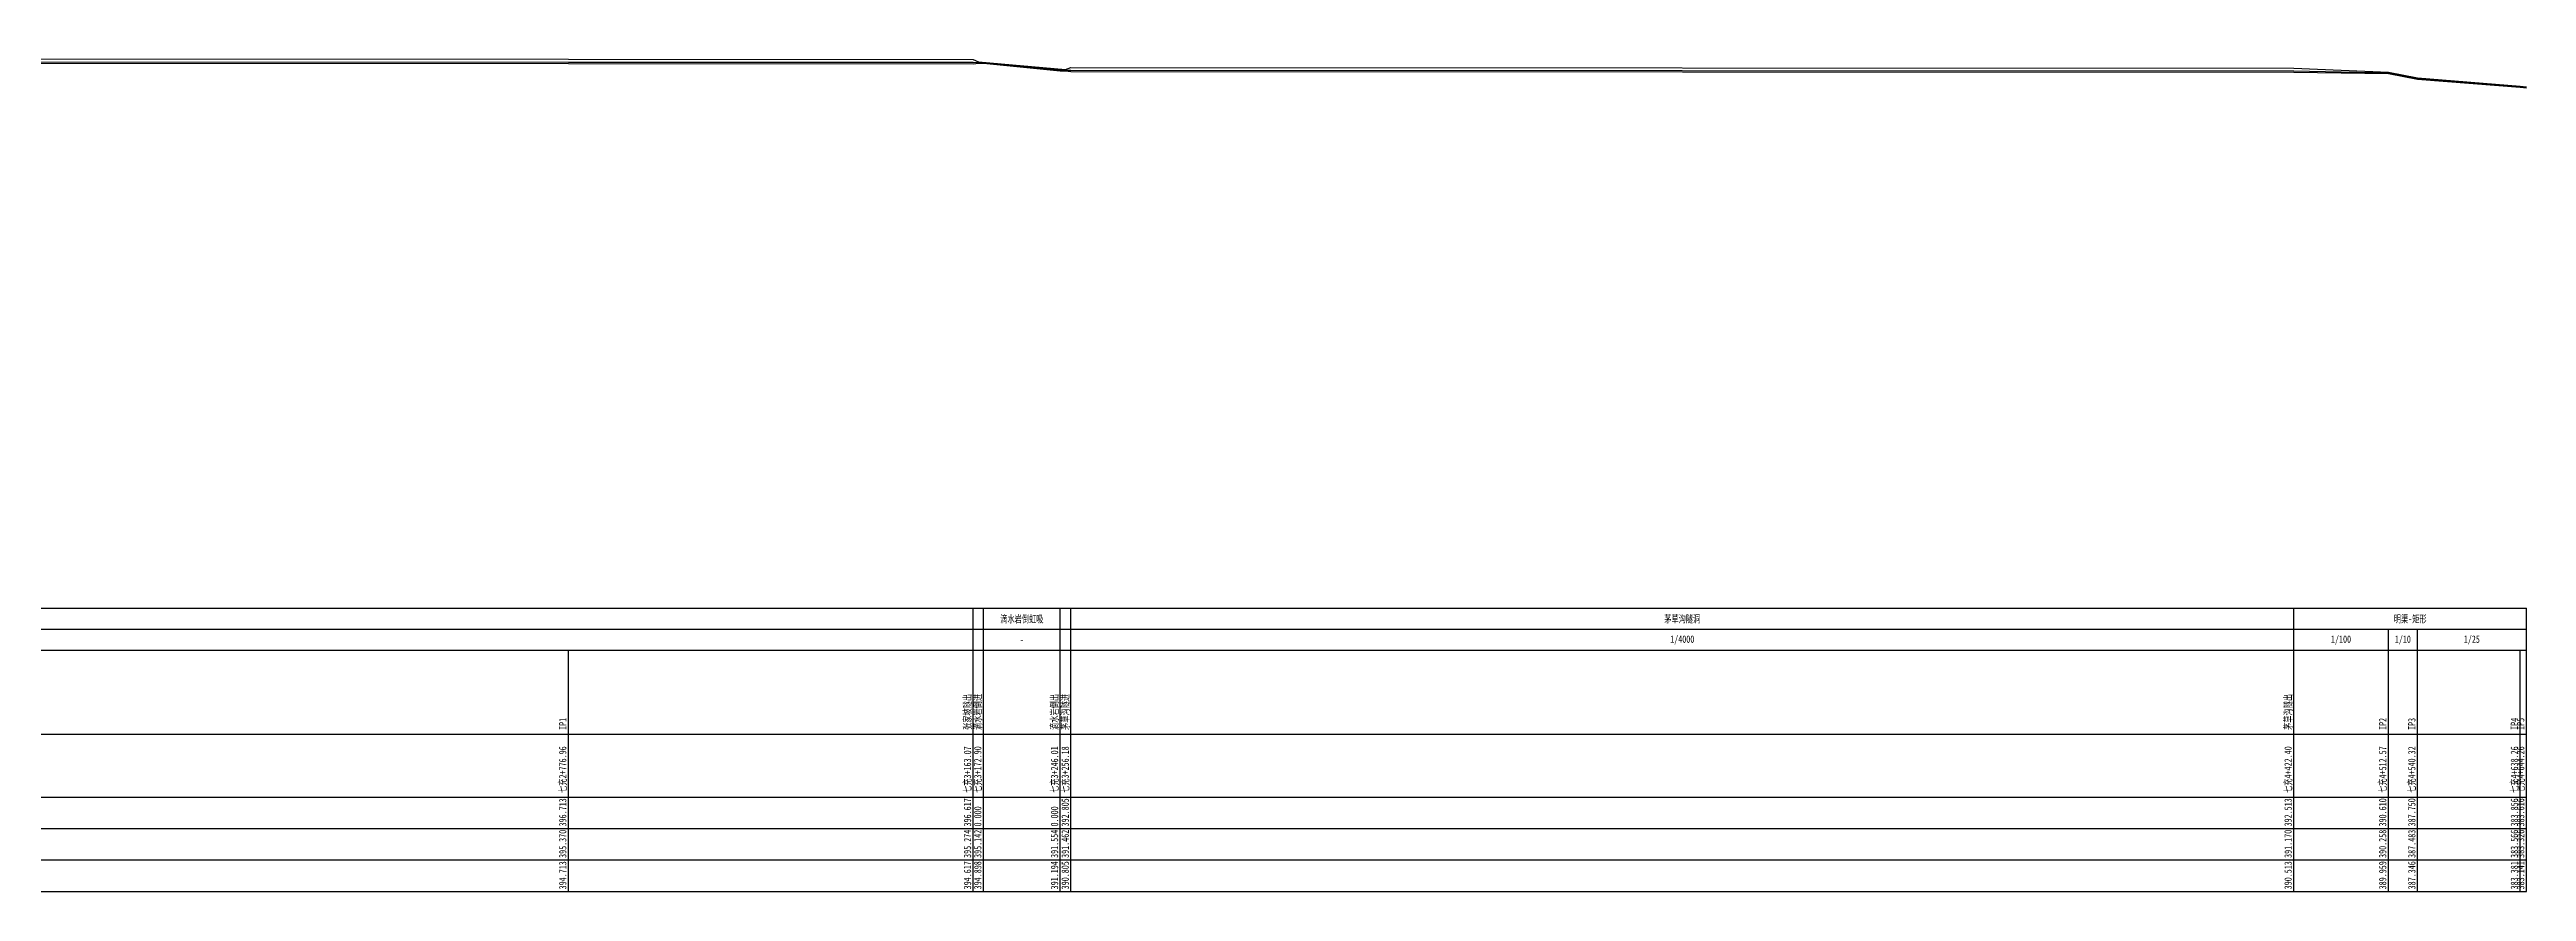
# Model space of a CAD drawing. Header units: millimetres. Extents: x -40 to 2322, y -213 to 401.
# Drawn here: x 1141 to 2322, y 0 to 401 of the extents above; entities that cross this region are included whole.
import ezdxf
from ezdxf.enums import TextEntityAlignment as Align

# ---------------------------------------------------------------- set-up
doc = ezdxf.new("R2010")
doc.units = ezdxf.units.MM
for name, color, linetype in [('纵断面_文字标注', 7, 'Continuous'), ('纵断面_渠底高程线', 3, 'Continuous'), ('纵断面_渠顶高程线', 1, 'Continuous'), ('纵断面_表格线框', 7, 'Continuous'), ('纵断面_设计水位线', 5, 'Continuous')]:
    doc.layers.add(name, color=color, linetype=linetype)
doc.styles.get("Standard").update_dxf_attribs({"font": 'simfang.ttf', "width": 0.7})

msp = doc.modelspace()

# ---------------------------------------------------------------- linework, layer by layer
at = {"layer": '纵断面_渠底高程线'}
msp.add_lwpolyline([(0, 399.3), (88.6, 399.3), (93.4, 399.5), (98.2, 398.6), (108.3, 399.1), (193.6, 399.1), (196.1, 399.4), (198.6, 399.4), (264, 395.7), (266.5, 395.7), (268.9, 395.3), (1388.5, 394.7), (1581.5, 394.6), (1584, 394.9), (1586.4, 394.9), (1623, 391.2), (1625.5, 391.2), (1628.1, 390.8), (2211.2, 390.5), (2256.3, 390), (2270.2, 387.3), (2319.1, 383.4), (2322.1, 383.1)], dxfattribs=at)
at = {"layer": '纵断面_渠顶高程线'}
msp.add_lwpolyline([(0, 401.3), (88.6, 401.3), (93.4, 400.2), (98.2, 400.5), (108.3, 401.1), (193.6, 401.1), (196.1, 400), (266.5, 396.3), (268.9, 397.3), (1388.5, 396.7), (1581.5, 396.6), (1584, 395.5), (1625.5, 391.8), (1628.1, 392.8), (2211.2, 392.5), (2256.3, 390.6), (2270.2, 387.8), (2319.1, 383.9), (2322.1, 383.6)], dxfattribs=at)
at = {"layer": '纵断面_表格线框'}
for p, q in [((0, 135), (2322.1, 135)), ((1581.5, 0), (1581.5, 135)), ((1586.4, 0), (1586.4, 135)), ((1623, 0), (1623, 135)), ((1628.1, 0), (1628.1, 135)), ((2211.2, 0), (2211.2, 135)), ((2322.1, 0), (2322.1, 135)), ((0, 125), (2322.1, 125)), ((2256.3, 115), (2256.3, 125)), ((2270.2, 115), (2270.2, 125)), ((0, 115), (2322.1, 115)), ((1388.5, 0), (1388.5, 115)), ((2256.3, 0), (2256.3, 115)), ((2270.2, 0), (2270.2, 115)), ((2319.1, 0), (2319.1, 115)), ((0, 75), (2322.1, 75)), ((0, 45), (2322.1, 45)), ((0, 30), (2322.1, 30)), ((0, 15), (2322.1, 15)), ((0, 0), (2322.1, 0))]:
    msp.add_line(p, q, dxfattribs=at)
at = {"layer": '纵断面_设计水位线'}
msp.add_lwpolyline([(0, 400), (88.6, 400), (93.4, 399.8), (98.2, 399.8), (108.3, 399.8), (193.6, 399.7), (196.1, 399.7), (198.6, 399.6), (264, 396), (266.5, 396), (268.9, 395.9), (1388.5, 395.4), (1581.5, 395.3), (1584, 395.2), (1586.4, 395.1), (1623, 391.6), (1625.5, 391.5), (1628.1, 391.5), (2211.2, 391.2), (2256.3, 390.3), (2270.2, 387.5), (2319.1, 383.6), (2322.1, 383.3)], dxfattribs=at)

# ---------------------------------------------------------------- texts
at = {"layer": '纵断面_文字标注', "width": 0.7}
for s, p in [('滴水岩倒虹吸', (1604.7, 130)), ('茅草沟隧洞', (1919.6, 130)), ('明渠-矩形', (2266.7, 130)), ('-', (1604.7, 120)), ('1/4000', (1919.6, 120)), ('1/100', (2233.7, 120)), ('1/10', (2263.2, 120)), ('1/25', (2296.1, 120))]:
    msp.add_text(s, height=3.5, dxfattribs=at).set_placement(p, align=Align.MIDDLE)
for s, p in [('张家坡隧出', (1580.5, 77)), ('滴水岩倒进', (1585.4, 77)), ('滴水岩倒出', (1622, 77)), ('茅草沟隧进', (1627.1, 77)), ('茅草沟隧出', (2210.2, 77)), ('IP1', (1387.5, 77)), ('IP2', (2255.3, 77)), ('IP3', (2269.2, 77)), ('IP4', (2318.1, 77)), ('IP5', (2321.1, 77)), ('七充2+776.96', (1387.5, 47)), ('七充3+163.07', (1580.5, 47)), ('七充3+172.90', (1585.4, 47)), ('七充3+246.01', (1622, 47)), ('七充3+256.18', (1627.1, 47)), ('七充4+422.40', (2210.2, 47)), ('七充4+512.57', (2255.3, 47)), ('七充4+540.32', (2269.2, 47)), ('七充4+638.26', (2318.1, 47)), ('七充4+644.26', (2321.1, 47)), ('396.713', (1387.5, 31)), ('396.617', (1580.5, 31)), ('0.000', (1585.4, 31)), ('0.000', (1622, 31)), ('392.805', (1627.1, 31)), ('392.513', (2210.2, 31)), ('390.610', (2255.3, 31)), ('387.750', (2269.2, 31)), ('383.856', (2318.1, 31)), ('383.616', (2321.1, 31)), ('395.370', (1387.5, 16)), ('395.274', (1580.5, 16)), ('395.142', (1585.4, 16)), ('391.554', (1622, 16)), ('391.462', (1627.1, 16)), ('391.170', (2210.2, 16)), ('390.258', (2255.3, 16)), ('387.483', (2269.2, 16)), ('383.566', (2318.1, 16)), ('383.326', (2321.1, 16)), ('394.713', (1387.5, 1)), ('394.617', (1580.5, 1)), ('394.898', (1585.4, 1)), ('391.194', (1622, 1)), ('390.805', (1627.1, 1)), ('390.513', (2210.2, 1)), ('389.959', (2255.3, 1)), ('387.346', (2269.2, 1)), ('383.381', (2318.1, 1)), ('383.141', (2321.1, 1))]:
    msp.add_text(s, height=3.5, rotation=90, dxfattribs=at).set_placement(p)

doc.saveas('drawing.dxf')
